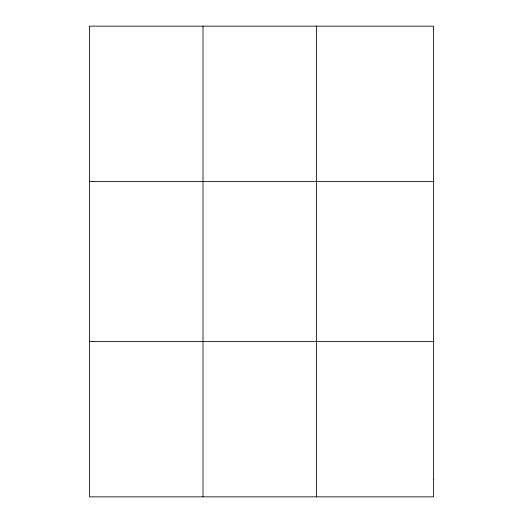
<?xml version="1.0" encoding="UTF-8"?>
<svg xmlns="http://www.w3.org/2000/svg" width="523" height="523" viewBox="0 0 523 523"><rect width="100%" height="100%" fill="white"/><g stroke="black" fill="none" stroke-linecap="round" stroke-linejoin="round"><path stroke-width="0.78" d="M89.446 181.481L433.554 181.481M89.446 341.519L433.554 341.519M316.559 26.15L316.559 496.85M203.002 26.15L203.002 496.85M433.554 479.591L433.554 496.85L89.446 496.85L89.446 26.15L433.554 26.15L433.554 479.591"/></g></svg>
